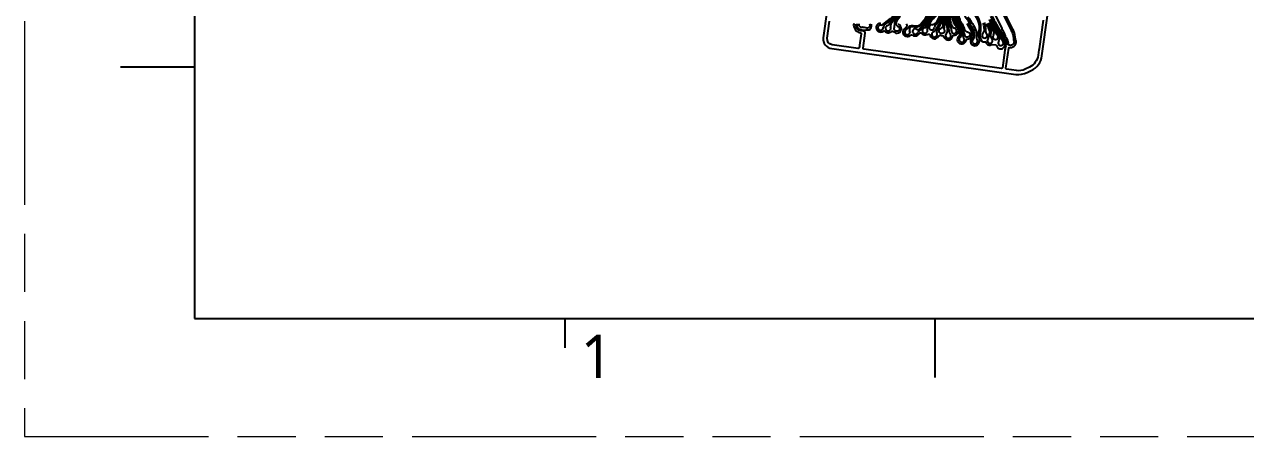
# Model space of a CAD drawing. Extents: x 150 to 463, y 50 to 272.
# Drawn here: x 150.1 to 213.1, y 50.2 to 71.5 of the extents above; entities that cross this region are included whole.
import ezdxf

# ---------------------------------------------------------------- set-up
doc = ezdxf.new("R2010")
doc.units = 0
doc.linetypes.add('PHANTOM', pattern=[29.5, 9.5, -1.5, 3, -1.5, 3, -1.5, 9.5])
doc.layers.get('0').update_dxf_attribs({"color": 10})
doc.layers.add('0PAPERF', color=2, linetype='PHANTOM', lineweight=5, plot=False)
for name, color, linetype in [('bak_bak_btr2-bcq4636', 9, 'Continuous'), ('bak_outline', 8, 'Continuous'), ('quyukuang', 6, 'Continuous')]:
    doc.layers.add(name, color=color, linetype=linetype)
doc.layers.add('DIM', color=3, linetype='Continuous', lineweight=5)
doc.styles.get("Standard").update_dxf_attribs({"font": 'txt.shx'})

msp = doc.modelspace()

# ---------------------------------------------------------------- linework, layer by layer
for p, q in [((158.839, 260.229), (158.839, 56.325)), ((158.839, 74.233), (158.839, 69.485)), ((158.839, 69.308), (155.021, 69.308)), ((158.839, 69.485), (158.839, 64.737)), ((158.839, 65.821), (158.839, 61.073)), ((158.839, 61.073), (158.839, 56.325)), ((158.839, 56.325), (453.621, 56.325)), ((177.931, 56.325), (177.931, 54.798)), ((197.023, 56.325), (197.023, 53.271))]:
    msp.add_line(p, q)
at = {"layer": '0PAPERF'}
for p, q in [((150.056, 271.689), (150.056, 50.216)), ((150.056, 50.216), (463.245, 50.216))]:
    msp.add_line(p, q, dxfattribs=at)
at = {"layer": 'bak_bak_btr2-bcq4636'}
for points in [[(195.24, 153.195), (188.813, 107.472, 0.107543), (189.19, 102.444, 0.081338), (190.734, 99.503), (195.167, 93.619, -0.198862), (197.42, 84.907), (196.095, 75.476, -0.160261), (195.558, 74.387, 0.160635), (195.244, 73.75), (195.017, 72.135, -0.127479), (194.929, 71.922, 0.010404), (194.919, 71.909, -0.079847), (194.785, 71.769), (194.465, 71.528, -0.055064), (194.461, 71.522, -0.033757), (194.429, 71.493, 0.148019), (194.365, 71.358)], [(195.358, 153.178), (188.932, 107.456, 0.096705), (189.171, 102.964), (189.191, 102.887, 0.008998), (189.304, 102.48, 0.081294), (190.83, 99.575), (195.263, 93.692, -0.198875), (197.539, 84.89), (196.214, 75.459, -0.160272), (195.644, 74.303, 0.16067), (195.363, 73.733), (195.136, 72.118, -0.132304), (195.018, 71.84, -0.068605), (194.883, 71.694, 0.054339), (194.834, 71.644, 0.01787), (194.78, 71.569, -0.05117), (194.778, 71.563, -0.043159), (194.751, 71.511, 0.132375), (194.744, 71.368)], [(195.477, 153.161), (189.051, 107.44, 0.096709), (189.288, 102.993), (189.307, 102.917, 0.008958), (189.419, 102.516, 0.081248), (190.925, 99.647), (195.359, 93.764, -0.116769), (197.58, 88.7, -0.053762), (197.581, 88.693, -0.080127), (197.658, 84.873), (196.333, 75.444, -0.160292), (195.729, 74.219, 0.162838), (195.48, 73.709), (195.254, 72.101, -0.130106), (195.116, 71.771, -0.012914), (195.09, 71.736, 0.118656), (195.028, 71.586, -0.119243), (195.029, 71.573, 0.348071), (195.104, 71.429, -2.783927), (194.946, 71.354)], [(196.647, 152.995), (190.198, 107.106, 0.197313), (191.979, 100.13), (196.263, 94.445, -0.116196), (198.687, 88.933, -0.007629), (198.694, 88.898, -0.006036), (198.696, 88.884, -0.079821), (198.779, 84.719), (197.076, 72.603, -0.166393), (196.79, 72.039, 0.028444), (196.719, 71.963, -0.032728), (196.688, 71.929, 0.047968), (196.651, 71.888), (196.552, 71.753), (196.355, 71.507, -0.265155), (196.032, 71.378), (195.895, 71.397, 0.148201), (195.774, 71.378, 0.178039), (195.723, 71.298, -0.130348), (195.723, 71.284, 0.160579), (195.728, 71.195)], [(196.766, 152.978), (190.316, 107.089, 0.19731), (192.075, 100.202), (196.358, 94.517, -0.116852), (198.812, 88.921, -0.005507), (198.815, 88.906, -0.022394), (198.973, 87.73, -0.032961), (198.974, 87.726, -0.057245), (198.897, 84.703), (197.167, 72.388, -0.198766), (196.906, 71.945), (196.784, 71.853, 0.074814), (196.748, 71.817), (196.47, 71.433, -0.087497), (196.404, 71.369, 0.135244), (196.335, 71.287, -0.182264), (196.202, 71.157, 0.08916), (196.144, 71.099)], [(196.884, 152.961), (190.435, 107.073, 0.197297), (192.171, 100.274), (196.454, 94.59, -0.116821), (198.929, 88.944, -0.005123), (198.933, 88.928, -0.022661), (199.094, 87.727, -0.034989), (199.094, 87.723, -0.05698), (199.016, 84.687), (197.285, 72.369, -0.198915), (196.971, 71.836), (196.888, 71.773, 0.095746), (196.856, 71.738), (196.649, 71.394, 0.130994), (196.639, 71.268)], [(197.003, 152.944), (190.554, 107.056, 0.197286), (192.267, 100.346), (196.55, 94.662, -0.116733), (199.046, 88.97, -0.049336), (199.048, 88.964, -0.022693), (199.212, 87.752), (199.215, 87.72, -0.056719), (199.135, 84.67), (197.363, 72.059, -0.169411), (197.066, 71.483, 0.119606), (197.008, 71.36)], [(197.122, 152.93), (190.673, 107.039, 0.19729), (192.363, 100.417), (196.646, 94.734, -0.11607), (199.158, 89.027, -0.061523), (199.16, 89.02), (199.169, 88.972, -0.02245), (199.332, 87.762, -0.035651), (199.332, 87.758), (199.335, 87.721, -0.056537), (199.254, 84.654), (197.481, 72.043, -0.072958), (197.339, 71.556, -0.03421), (197.308, 71.5), (197.142, 71.238, -0.038519), (197.14, 71.234, -0.033528), (197.127, 71.201, 0.009104), (197.125, 71.194, -0.120437), (197.125, 71.178, 0.141), (197.128, 71.067)], [(197.275, 153.089), (190.801, 107.021, 0.197275), (192.467, 100.495), (196.749, 94.812, -0.116711), (199.292, 89.016, -0.004205), (199.296, 88.997, -0.022477), (199.461, 87.773, -0.05729), (199.384, 84.721), (197.508, 71.368, -0.138616), (197.508, 71.353, 0.123164), (197.506, 71.241)], [(197.386, 153.015), (190.945, 107.183, 0.13433), (191.575, 102.264, 0.056287), (192.563, 100.567), (197.055, 94.605, -0.004497), (197.201, 94.39, -0.104978), (199.403, 89.071, -0.004238), (199.41, 89.04, -0.003631), (199.413, 89.022, -0.027799), (199.414, 89.018, -0.022481), (199.58, 87.784, -0.04694), (199.569, 85.257, -0.004316), (199.547, 85.009, -0.015053), (199.547, 85.007), (197.726, 72.045, 0.074122), (197.731, 71.377, -0.016605), (197.748, 71.243, -0.071777), (197.749, 71.234, -0.007991), (197.753, 71.169, 0.124915), (197.813, 71.039)], [(197.505, 152.998), (191.063, 107.167, 0.134309), (191.686, 102.311, 0.056234), (192.659, 100.639), (197.152, 94.676, -0.004531), (197.301, 94.457, -0.1055), (199.527, 89.063, -0.0029), (199.53, 89.048, -0.033233), (199.531, 89.044, -0.016505), (199.666, 88.131, -0.032693), (199.666, 88.127, -0.005985), (199.7, 87.795, -0.046906), (199.689, 85.247, -0.004306), (199.667, 84.997, -0.022762), (199.667, 84.995, -0.012487), (199.666, 84.993), (197.844, 72.029, 0.027139), (197.825, 71.797, 0.033632), (197.827, 71.74, 0.063895), (197.889, 71.473, -0.101258), (197.898, 71.463, -0.030892), (197.919, 71.425, 0.144776), (198.044, 71.317)], [(197.742, 152.965), (191.301, 107.134, 0.134255), (191.907, 102.406, 0.056144), (192.851, 100.783), (197.347, 94.816, -0.00458), (197.499, 94.591, -0.105411), (199.763, 89.109, -0.001527), (199.764, 89.101, -0.014931), (199.765, 89.1, -0.046989), (199.766, 89.094, -0.016571), (199.904, 88.162, -0.032609), (199.905, 88.159, -0.006491), (199.939, 87.814, -0.03727), (199.939, 87.809, -0.046758), (199.928, 85.225, -0.004313), (199.905, 84.971, -0.009747), (199.905, 84.97, -0.01088), (199.904, 84.958), (198.115, 72.232, 0.19144), (198.281, 71.548, -0.165225), (198.467, 70.924, 0.020124), (198.471, 70.904, 0.083284), (198.507, 70.836)], [(197.861, 152.95), (191.42, 107.118, 0.134232), (192.018, 102.453, 0.056086), (192.947, 100.855), (197.445, 94.886, -0.004603), (197.599, 94.658, -0.104852), (199.875, 89.161, -0.003118), (199.88, 89.133, -0.019147), (199.881, 89.131, -0.004178), (199.883, 89.121, -0.018055), (199.884, 89.119, -0.022914), (200.059, 87.818, -0.029062), (200.06, 87.814, -0.046635), (200.047, 85.215, -0.004322), (200.025, 84.957, -0.011104), (200.022, 84.94), (198.265, 72.44, 0.10431), (198.311, 71.765, 0.083248), (198.385, 71.609, -0.075067), (198.535, 71.306, -0.1227), (198.541, 71.294, 0.275611), (198.708, 71.127, -2.437979), (198.569, 70.993)], [(194.246, 71.485, 0.108915), (194.352, 71.518), (194.416, 71.57, -0.109084), (194.429, 71.576), (194.749, 71.817, 0.079852), (194.87, 71.943, -0.010305), (194.881, 71.958, 0.12749), (194.958, 72.143), (195.185, 73.759, -0.160696), (195.516, 74.429, 0.037725), (195.699, 74.646, 0.12176), (196.036, 75.485), (197.361, 84.915, 0.198862), (195.119, 93.583), (190.686, 99.467, -0.081375), (189.133, 102.426, -0.009051), (189.017, 102.842), (188.997, 102.92, -0.096707), (188.754, 107.481)], [(194.581, 71.446, 0.122477), (194.683, 71.528, -0.010437), (194.713, 71.576, 0.012057), (194.718, 71.588, -0.14789), (194.73, 71.602, -0.017978), (194.787, 71.681, -0.05428), (194.845, 71.74, 0.068758), (194.969, 71.875, -0.010236), (194.977, 71.886, 0.127012), (195.076, 72.126), (195.303, 73.742, -0.160691), (195.601, 74.345, 0.037762), (195.796, 74.576, 0.121755), (196.154, 75.468), (197.48, 84.898, 0.198907), (195.215, 93.656), (190.782, 99.539, -0.081333), (189.247, 102.463, -0.009005), (189.133, 102.872), (189.113, 102.949, -0.096705), (188.873, 107.464)], [(194.946, 71.354, 0.053152), (194.956, 71.455, -0.141137), (194.96, 71.469, 0.031357), (194.964, 71.529, -0.161029), (195.042, 71.772, 0.013707), (195.068, 71.807, 0.130602), (195.195, 72.109), (195.432, 73.782, -0.145298), (195.687, 74.261, 0.037746), (195.893, 74.506, 0.121839), (196.274, 75.453), (197.599, 84.881, 0.080027), (197.523, 88.678, -0.044277), (197.522, 88.683, 0.116893), (195.311, 93.728), (190.878, 99.611, -0.081291), (189.362, 102.499, -0.008962), (189.249, 102.902), (189.23, 102.979, -0.096711), (188.992, 107.448)], [(195.555, 71.244, 0.132797), (195.635, 71.333, -0.141514), (195.645, 71.345, -0.280627), (195.904, 71.456), (196.04, 71.437, 0.265159), (196.308, 71.544), (196.54, 71.836), (196.602, 71.923, -0.048098), (196.647, 71.973, 0.032877), (196.673, 72.001, -0.028381), (196.748, 72.082, 0.166318), (197.016, 72.612), (198.719, 84.728, 0.080088), (198.635, 88.887, 0.007985), (198.628, 88.922, 0.00081), (198.621, 88.96, 0.115442), (196.215, 94.409), (191.931, 100.094, -0.197314), (190.138, 107.114)], [(197.628, 71.035, 0.141436), (197.681, 71.187, -0.101169), (197.684, 71.2, -0.026279), (197.684, 71.237, -0.102499), (197.687, 71.25, 0.015066), (197.672, 71.368, -0.074122), (197.666, 72.054), (199.488, 85.015, 0.004309), (199.509, 85.262, -0.01019), (199.509, 85.263, 0.046944), (199.521, 87.779, 0.022456), (199.355, 89.007, -0.025277), (199.354, 89.009, 0.003946), (199.351, 89.028, 0.004311), (199.345, 89.059, -0.011305), (199.344, 89.06, 0.000681), (199.338, 89.093, 0.104376), (197.151, 94.357, 0.004495), (197.006, 94.571), (192.515, 100.531, -0.056318), (191.52, 102.241, -0.134333), (190.885, 107.192)], [(197.885, 71.228, 0.102585), (197.879, 71.346, -0.08951), (197.767, 71.735, -0.033566), (197.765, 71.799, -0.027096), (197.785, 72.037), (199.607, 85.003, 0.004318), (199.629, 85.253, -0.02322), (199.629, 85.255, 0.046866), (199.64, 87.79, 0.006051), (199.606, 88.124, -0.032532), (199.606, 88.128, 0.016425), (199.472, 89.032, -0.028742), (199.472, 89.036, 0.00297), (199.468, 89.051, -0.010582), (199.468, 89.052, 0.004056), (199.462, 89.082, 0.000662), (199.456, 89.114, 0.104366), (197.251, 94.424, 0.004523), (197.103, 94.641), (192.611, 100.603, -0.056261), (191.631, 102.288, -0.134316), (191.004, 107.175)], [(198.338, 70.848, 0.17553), (198.4, 70.993, -0.123475), (198.404, 71.005, 0.042975), (198.404, 71.044, 0.133716), (198.232, 71.513, -0.191441), (198.056, 72.24), (199.846, 84.977, 0.004324), (199.868, 85.231, 0.046795), (199.88, 87.806, -0.0378), (199.88, 87.81, 0.006386), (199.845, 88.148, -0.032574), (199.845, 88.152, 0.016655), (199.707, 89.085, -0.042218), (199.706, 89.089, 0.00161), (199.704, 89.098, 0.003449), (199.698, 89.127, -0.011383), (199.698, 89.128, 0.000632), (199.692, 89.159, 0.104334), (197.45, 94.558, 0.004577), (197.298, 94.782), (192.803, 100.747, -0.056177), (191.852, 102.383, -0.134258), (191.242, 107.142)], [(198.569, 70.993, 0.098125), (198.536, 71.075, -0.165934), (198.532, 71.093, -0.040463), (198.505, 71.183, 0.100728), (198.336, 71.575, -0.083237), (198.253, 71.749, -0.104288), (198.206, 72.448), (199.965, 84.964, 0.004321), (199.988, 85.22, 0.046645), (200, 87.809, -0.029284), (200, 87.813, 0.011312), (199.933, 88.416, 0.012267), (199.825, 89.108, 0.003615), (199.823, 89.115, -0.033176), (199.822, 89.119, -0.02134), (199.822, 89.121, 0.003145), (199.816, 89.149, -0.011463), (199.816, 89.15, 0.000617), (199.81, 89.18, 0.104329), (197.549, 94.625, 0.004598), (197.396, 94.852), (192.899, 100.819, -0.056117), (191.962, 102.43, -0.13424), (191.36, 107.126)], [(196.1, 71.258, 0.117725), (196.154, 71.248, -0.144887), (196.17, 71.244, 0.308495), (196.28, 71.312, -0.13537), (196.371, 71.419, 0.087461), (196.422, 71.468), (196.7, 71.852, -0.07482), (196.748, 71.901), (196.87, 71.993, 0.198762), (197.107, 72.396), (198.838, 84.711, 0.05732), (198.913, 87.725, -0.032829), (198.913, 87.729, 0.022321), (198.756, 88.895, 0.005816), (198.753, 88.909, 0.007405), (198.746, 88.945, 0.000789), (198.739, 88.982, 0.115437), (196.31, 94.481), (192.027, 100.166, -0.19731), (190.257, 107.098)], [(196.489, 71.335, 0.129315), (196.584, 71.402), (196.804, 71.769, -0.095789), (196.851, 71.821), (196.935, 71.884, 0.198916), (197.226, 72.377), (198.957, 84.695, 0.057035), (199.034, 87.721, -0.035544), (199.034, 87.725, 0.022604), (198.874, 88.917, 0.00501), (198.871, 88.932, -0.012624), (198.87, 88.933, 0.00653), (198.864, 88.967, -0.011297), (198.864, 88.968, 0.000756), (198.857, 89.004, 0.11545), (196.406, 94.553), (192.123, 100.238, -0.197297), (190.376, 107.081)], [(196.885, 71.502, 0.164336), (197.057, 71.576, 0.157185), (197.306, 72.084), (199.076, 84.679, 0.056773), (199.155, 87.718, -0.035366), (199.155, 87.722), (199.153, 87.746, 0.022631), (198.99, 88.95, -0.049983), (198.988, 88.956, 0.006077), (198.981, 88.991, 0.000741), (198.975, 89.026, 0.11545), (196.502, 94.626), (192.219, 100.31, -0.197858), (190.497, 107.084)], [(196.974, 71.136, 0.025647), (196.993, 71.146), (197.044, 71.197), (197.076, 71.248, 0.008869), (197.079, 71.254, -0.160952), (197.091, 71.271), (197.257, 71.532, 0.034223), (197.284, 71.581, 0.07292), (197.422, 72.051), (199.194, 84.662, 0.056537), (199.276, 87.716, -0.034832), (199.276, 87.72, -0.038781), (199.275, 87.724, 0.013239), (199.275, 87.729), (199.272, 87.761, 0.022375), (199.11, 88.962), (199.102, 89.006, -0.062367), (199.1, 89.013, 0.000731), (199.093, 89.048, 0.115458), (196.598, 94.698), (192.315, 100.382, -0.197292), (190.613, 107.048)], [(197.506, 71.241, -2.758308), (197.343, 71.308, 0.251793), (197.462, 71.491, -0.122414), (197.466, 71.504), (199.325, 84.729, 0.05729), (199.401, 87.768, 0.022476), (199.237, 88.986, 0.004109), (199.233, 89.004, -0.010831), (199.233, 89.005, 0.004722), (199.227, 89.036, -0.011716), (199.227, 89.037, 0.000706), (199.22, 89.071, 0.115468), (196.701, 94.776), (192.419, 100.459, -0.197277), (190.741, 107.03)], [(199.019, 70.759, 0.100963), (199.077, 70.877), (199.096, 71.011, 0.152523), (199.073, 71.145, 0.039663), (198.653, 71.843, -0.100359), (198.515, 72.154, -0.090314), (198.49, 72.748), (200.204, 84.939, 0.004324), (200.227, 85.199, 0.0466), (200.239, 87.83, 0.011367), (200.171, 88.447, 0.01229), (200.061, 89.152, -0.010454), (200.06, 89.154, -0.014632), (200.06, 89.157, 0.004749), (200.057, 89.171, 0.002489), (200.052, 89.195, -0.010218), (200.051, 89.197, 0.000572), (200.046, 89.225, 0.104299), (197.748, 94.759, 0.004651), (197.59, 94.992), (193.091, 100.963, -0.041484), (192.384, 102.101, -0.014511), (192.183, 102.525, -0.134175), (191.598, 107.093)], [(200.055, 73.043), (200.97, 71.199, -0.039218), (201.056, 70.984, -0.066809), (201.065, 70.935, -0.02709), (201.081, 70.832, 0.041943), (201.083, 70.794, -0.019248), (201.085, 70.72, -0.736318), (200.878, 70.44), (200.856, 70.443, -0.376743), (200.818, 70.498, 0.015583), (200.822, 70.534, 0.101141), (200.801, 70.692, 0.108034), (200.713, 70.835, -0.161446), (200.666, 70.933, 0.043261), (200.648, 71.02, 0.004105), (200.64, 71.035), (200.574, 71.168, 0.035324), (200.528, 71.224, -0.245744), (200.501, 71.314), (199.725, 72.88, -0.151227)], [(199.979, 71.949, 0.01599), (200.298, 71.358), (200.384, 71.211, 0.016237), (200.389, 71.207, -0.214581), (200.564, 70.92, 0.161842), (200.639, 70.763, -0.213268), (200.719, 70.542, -0.067002), (200.692, 70.413, 0.034372), (200.646, 70.196, -0.088823), (200.643, 70.188), (200.515, 69.278, -0.356847), (200.464, 69.24), (193.367, 70.237, -0.356816), (193.328, 70.288), (193.437, 71.059, 0.308306), (193.347, 71.17), (193.261, 71.183, -0.468799), (192.947, 71.55, 0.048342)], [(195.541, 71.546, -0.403497), (195.562, 71.406, 0.042135), (195.53, 71.352, -0.110719), (195.5, 71.32, 0.035005), (195.473, 71.302, 1.038357), (195.766, 70.947, -0.340103), (195.89, 70.956, 0.447119), (196.221, 71.044, -0.120693), (196.239, 71.061, 0.02419), (196.271, 71.076, -0.371291), (196.336, 71.062, 0.379211), (196.635, 71.002, -0.491445), (196.785, 70.941, 0.014767), (196.789, 70.928, -0.009364), (196.79, 70.925, 0.662303), (197.212, 70.9, -0.352872), (197.329, 70.954, 0.02642), (197.352, 70.949, 0.048712), (197.397, 70.948, -0.350572), (197.501, 70.873, 0.820248), (197.951, 70.908, -0.393902), (198.004, 70.953, 0.237768), (198.193, 71.038, -0.100504), (198.21, 71.048, -0.026796), (198.226, 71.094, 0.296448), (198.181, 71.339, -0.030997), (198.14, 71.388, -0.194993), (197.932, 72.222)], [(197.991, 72.213, 0.194979), (198.189, 71.424, 0.031122), (198.225, 71.38, -0.249388), (198.297, 71.119, 0.037606), (198.3, 71.028, -0.10176), (198.299, 71.018, -0.079344), (198.304, 71.003, -0.007936), (198.305, 70.976, -0.04301), (198.303, 70.968, -0.104323), (198.27, 70.912, 1.509631), (198.644, 70.713, -0.399699), (198.697, 70.759, 0.232703), (198.883, 70.841, 0.308928), (198.925, 71.143), (198.9, 71.192, 0.044852), (198.682, 71.543)], [(198.73, 71.579, -0.044852), (198.954, 71.219), (199.015, 71.098, -0.152426), (199.032, 70.991), (199.02, 70.905, -0.226307), (198.977, 70.841, 0.280477), (198.867, 70.63, -0.070609), (198.867, 70.622, 0.82585), (199.317, 70.582, -0.037983), (199.322, 70.596, 0.190243), (199.331, 70.761, -0.119105), (199.301, 71.069), (199.32, 71.205, 0.198873), (199.124, 71.962)], [(198.736, 71.902, -0.039649), (199.164, 71.191, -0.15237), (199.196, 70.996), (199.183, 70.904, -0.079337), (199.183, 70.888, -0.007807), (199.181, 70.875, 0.11301), (199.202, 70.732)], [(199.172, 71.998, -0.198872), (199.379, 71.196), (199.36, 71.06, 0.182533), (199.453, 70.648, -0.023916), (199.462, 70.644, 0.15979), (199.603, 70.621, -0.345344), (199.658, 70.59, 0.428066), (199.969, 70.47, -0.10636), (200.01, 70.476), (200.177, 70.452, -0.250269), (200.212, 70.421, 0.46417), (200.527, 70.264, 0.186473), (200.659, 70.546, 0.101188), (200.647, 70.639, 0.107758), (200.596, 70.722, -0.161714), (200.505, 70.913, 0.215069), (200.355, 71.158, -0.026024), (200.341, 71.169, -0.084884), (200.335, 71.176), (200.246, 71.328, -0.015992), (199.925, 71.922, -0.025026)], [(202.613, 71.736), (202.405, 70.262, -0.098311), (202.398, 70.209), (202.357, 69.918, -0.250802), (201.911, 69.309), (201.692, 69.203, -0.147933), (201.234, 69.131), (200.73, 69.202, -0.356816), (200.692, 69.253), (200.838, 70.291, -0.413518), (200.898, 70.328, 0.609654), (201.193, 70.744, -0.104632), (201.19, 70.765, -0.212927), (201.181, 70.877, 0.092423), (201.06, 71.249), (200.675, 72.025, -0.013526)], [(192.846, 71.568, 0.4198), (193.193, 71.084, -0.349558), (193.23, 71.034), (193.149, 70.449, -0.143008), (193.138, 70.373), (193.13, 70.316, -0.357191), (193.079, 70.278), (191.73, 70.467, -0.413971), (191.475, 70.806), (191.598, 71.683, -0.107383)], [(193.007, 71.54, 0.477305), (193.267, 71.242), (193.465, 71.214, -0.305027), (193.518, 71.232, -0.010781), (193.52, 71.232, 0.017907), (193.537, 71.232), (193.57, 71.227), (193.656, 71.227), (193.74, 71.354, 0.019301), (193.747, 71.37, 0.178679), (193.755, 71.528, -0.0461)], [(193.65, 71.539, -0.422325), (193.613, 71.346, -0.200704), (193.578, 71.329, -0.221007), (193.463, 71.344), (193.404, 71.353, 0.014298), (193.391, 71.353, -0.071123), (193.383, 71.353, -0.067524), (193.376, 71.355, 0.086373), (193.298, 71.365, -0.644372), (193.131, 71.552, 0.044198)], [(194.222, 71.579, 1.396659), (194.372, 71.17, -0.404989), (194.443, 71.164, 0.415103), (194.768, 71.14, -0.394241), (194.907, 71.134, 1.220099), (195.159, 71.508, -0.037163), (195.145, 71.517, -0.221211)], [(199.521, 71.056, 0.164427), (199.583, 71.209, -0.106277), (199.587, 71.222, -0.008813), (199.588, 71.233, 0.014975), (199.582, 71.34, 0.073944), (199.522, 71.586, -0.015345)], [(199.578, 71.608, -0.073912), (199.642, 71.345, -0.025284), (199.648, 71.157, 0.107177), (199.687, 71.054)], [(199.785, 70.785, 0.140854), (199.835, 70.94, -0.100187), (199.838, 70.952), (199.86, 71.112, 0.09106), (199.858, 71.162, 0.030638), (199.832, 71.251, 0.05956), (199.789, 71.335, -0.0333), (199.679, 71.53, -0.011336)], [(199.733, 71.557, 0.033374), (199.839, 71.368, -0.059532), (199.888, 71.271, -0.030661), (199.917, 71.175, -0.091111), (199.919, 71.104), (199.899, 70.961, -0.01376), (199.899, 70.959, 0.165376), (199.953, 70.788)], [(200.056, 70.964, 0.119717), (200.078, 71.054, -0.126812), (200.082, 71.07, 0.0232), (200.083, 71.088, -0.034051), (200.077, 71.123, -0.055813), (200.077, 71.13, 0.084663), (200.046, 71.189), (199.947, 71.321, -0.049377), (199.786, 71.584, -0.01257)], [(199.84, 71.611, 0.049431), (199.994, 71.357), (200.094, 71.225, -0.086483), (200.134, 71.146, -0.142701), (200.141, 71.129, 0.202033), (200.215, 70.995)], [(200.33, 70.657, 0.131326), (200.365, 70.771, -0.151397), (200.37, 70.786, -0.019645), (200.373, 70.795, 0.337784), (200.287, 71.059, -0.146758), (200.183, 71.188, 0.064786), (200.142, 71.261), (200.023, 71.424, -0.031777), (199.844, 71.771, -0.024814)], [(199.899, 71.795, 0.031754), (200.075, 71.455, 0.026259), (200.108, 71.406), (200.19, 71.297, -0.064866), (200.239, 71.21, 0.14696), (200.321, 71.108, -0.244776), (200.446, 70.872, -0.130776), (200.448, 70.858, 0.216173), (200.508, 70.677)]]:
    msp.add_lwpolyline(points, format="xyb", dxfattribs=at)
for centre, radius, start, end in [((194.228, 71.349), 0.137, 82.10885, 3.76653), ((194.617, 71.314), 0.138, 105.47101, 23.35233), ((195.613, 71.119), 0.138, 114.93353, 33.33577), ((196.016, 71.149), 0.137, 52.60732, 338.62589), ((196.519, 71.201), 0.138, 102.77238, 29.1318), ((196.87, 71.365), 0.138, 83.71197, 357.76695), ((198.015, 71.183), 0.137, 160.9239, 77.60209), ((197.007, 71.002), 0.138, 103.48894, 27.82557), ((197.722, 70.936), 0.138, 133.49804, 48.87924), ((198.415, 70.734), 0.137, 123.88201, 48.27819), ((199.095, 70.645), 0.137, 123.80895, 39.11223), ((199.603, 70.945), 0.137, 126.56471, 52.36965), ((199.871, 70.678), 0.137, 128.54051, 53.301), ((200.157, 70.871), 0.138, 137.30571, 64.94523), ((200.431, 70.563), 0.138, 136.89041, 55.78572)]:
    msp.add_arc(centre, radius, start, end, dxfattribs=at)
at = {"layer": 'bak_outline'}
msp.add_lwpolyline([(187.55, 154.969), (180.664, 105.973, 0.207725), (182.797, 98.298), (191.945, 87.001, -0.207899), (193.009, 83.16), (191.275, 70.823, 0.411808), (191.709, 70.268), (201.211, 68.933, 0.149129), (201.787, 69.026), (201.999, 69.128, 0.252406), (202.556, 69.896), (204.932, 86.8, 0.154461), (203.926, 92.75), (199.367, 101.637, -0.154779), (198.362, 107.599), (205.482, 158.256, 0.021809)], format="xyb", dxfattribs=at)
at = {"layer": 'quyukuang', "const_width": 0.001}
msp.add_lwpolyline([(192.31, 70.496), (192.31, 82.257), (202.65, 82.257), (202.65, 70.496)], close=True, dxfattribs=at)

# ---------------------------------------------------------------- texts
at = {"layer": 'DIM', "insert": (178.757, 55.485), "char_height": 2.24088, "width": 1.36432, "attachment_point": 1}
msp.add_mtext('{\\fMicrosoft JhengHei|b0|i0|c136|p0;\\C0;1}', dxfattribs=at)

doc.saveas('drawing.dxf')
